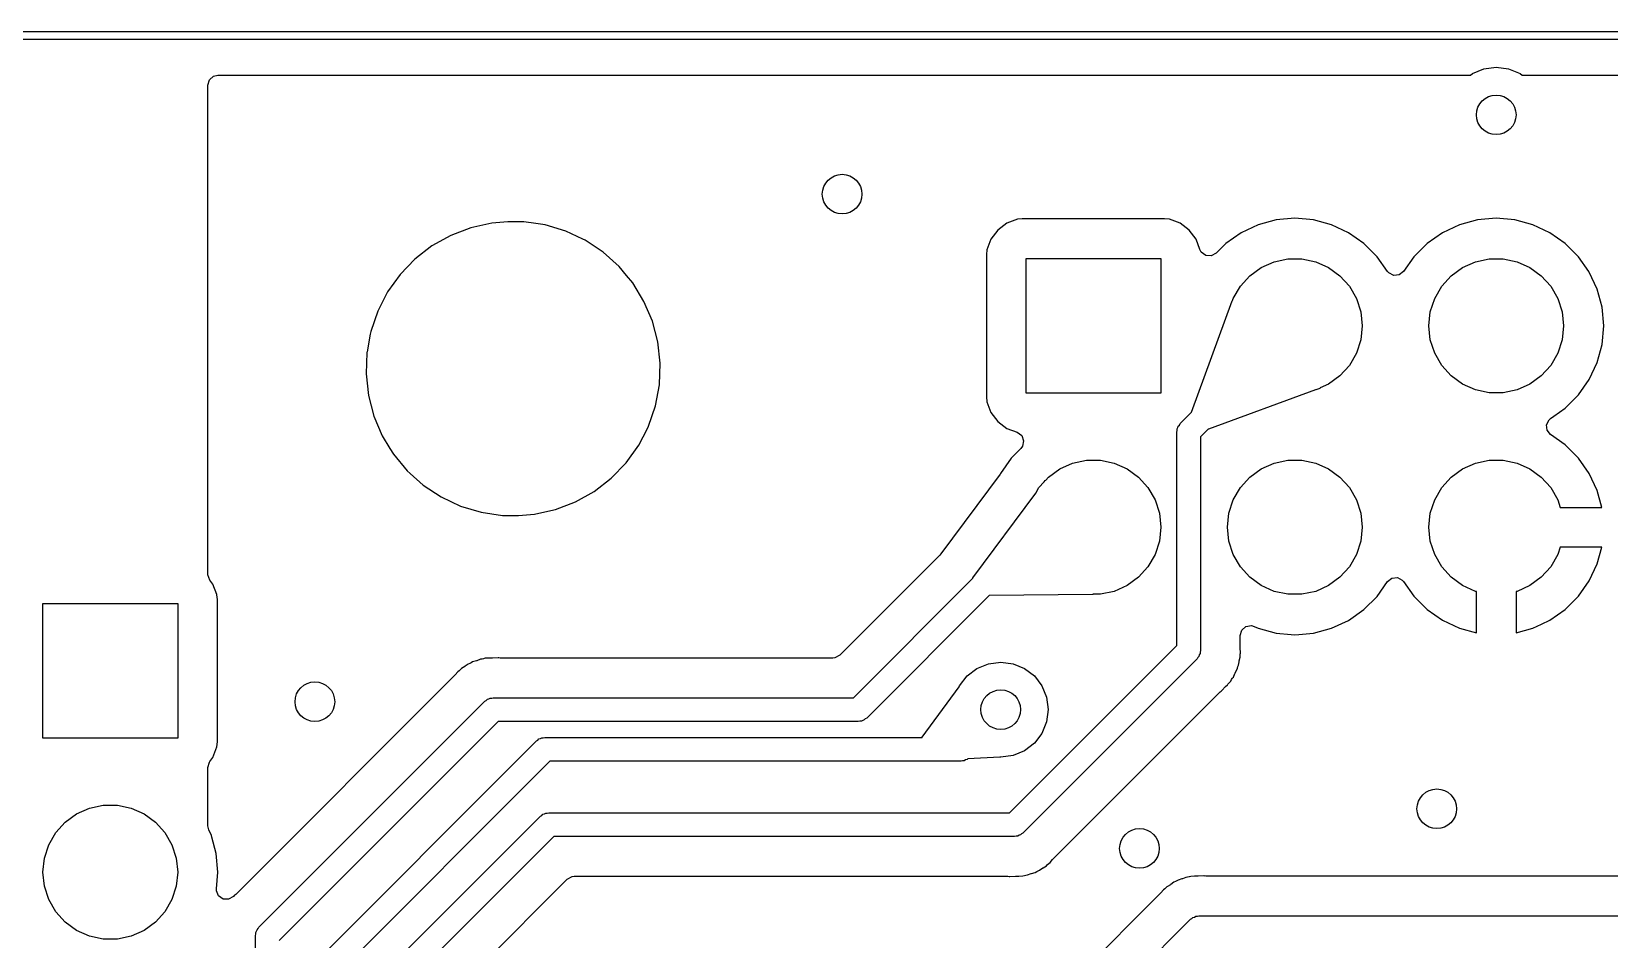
# Model space of a CAD drawing. Extents: x 90 to 175, y -109.5 to -35.9.
# Drawn here: x 108.03 to 127.93, y -47.4 to -35.95 of the extents above; entities that cross this region are included whole.
import ezdxf

# ---------------------------------------------------------------- set-up
doc = ezdxf.new("R2010")
doc.units = 0
doc.layers.add('BLACK', color=7, linetype='CONTINUOUS')

msp = doc.modelspace()

# ---------------------------------------------------------------- linework, layer by layer
at = {"layer": 'BLACK', "linetype": 'CONTINUOUS'}
for p, q in [((90, -35.95), (175, -35.95)), ((174.95, -36.05), (90.05, -36.05)), ((126.344709, -36.420445), (126.5, -36.4)), ((126.5, -36.4), (126.655291, -36.420445)), ((110.25, -36.6245), (110.269685, -36.557461)), ((110.269685, -36.557461), (110.322489, -36.511706)), ((110.322489, -36.511706), (110.374, -36.5005)), ((110.374, -36.5005), (126.173786, -36.5005)), ((126.173786, -36.5005), (126.2, -36.480385)), ((126.2, -36.480385), (126.344709, -36.420445)), ((126.655291, -36.420445), (126.8, -36.480385)), ((126.8, -36.480385), (126.826214, -36.5005)), ((126.826214, -36.5005), (129.423786, -36.5005)), ((110.25, -40.267763), (110.25, -36.6245)), ((113.829831, -38.364325), (113.565453, -38.423217)), ((113.829844, -38.364323), (113.829831, -38.364325)), ((114.032364, -38.3495), (113.829844, -38.364323)), ((114.032369, -38.3495), (114.032364, -38.3495)), ((114.235439, -38.3495), (114.032369, -38.3495)), ((114.387791, -38.371921), (114.235439, -38.3495)), ((114.503428, -38.388939), (114.387791, -38.371921)), ((114.503442, -38.388942), (114.503428, -38.388939)), ((114.762814, -38.466976), (114.503442, -38.388942)), ((120.327664, -38.366206), (120.212455, -38.452452)), ((120.327671, -38.366202), (120.327664, -38.366206)), ((120.462516, -38.315908), (120.327671, -38.366202)), ((120.522123, -38.309501), (120.462516, -38.315908)), ((120.522129, -38.3095), (120.522123, -38.309501)), ((122.317864, -38.3095), (120.522129, -38.3095)), ((122.317873, -38.3095), (122.317864, -38.3095)), ((122.317881, -38.3095), (122.317873, -38.3095)), ((122.317883, -38.309501), (122.317881, -38.3095)), ((122.377483, -38.315908), (122.317883, -38.309501)), ((122.512328, -38.366202), (122.377482, -38.315908)), ((122.377482, -38.315908), (122.377483, -38.315908)), ((122.512335, -38.366206), (122.512328, -38.366202)), ((122.627544, -38.452452), (122.512335, -38.366206)), ((123.496335, -38.386098), (123.282171, -38.485964)), ((123.496344, -38.386094), (123.496335, -38.386098)), ((123.724586, -38.324938), (123.496344, -38.386094)), ((123.724596, -38.324936), (123.724586, -38.324938)), ((123.959999, -38.304341), (123.724596, -38.324936)), ((123.960001, -38.304341), (123.959999, -38.304341)), ((124.195403, -38.324936), (123.960001, -38.304341)), ((124.195413, -38.324938), (124.195403, -38.324936)), ((124.423655, -38.386094), (124.195413, -38.324938)), ((124.423659, -38.386096), (124.423655, -38.386094)), ((124.423663, -38.386097), (124.423659, -38.386096)), ((124.637828, -38.485964), (124.423663, -38.386097)), ((126.036335, -38.386098), (125.822171, -38.485964)), ((126.036344, -38.386094), (126.036335, -38.386098)), ((126.264586, -38.324938), (126.036344, -38.386094)), ((126.264596, -38.324936), (126.264586, -38.324938)), ((126.499999, -38.304341), (126.264596, -38.324936)), ((126.500001, -38.304341), (126.499999, -38.304341)), ((126.735403, -38.324936), (126.500001, -38.304341)), ((126.735413, -38.324938), (126.735403, -38.324936)), ((126.963655, -38.386094), (126.735413, -38.324938)), ((126.963659, -38.386096), (126.963655, -38.386094)), ((126.963663, -38.386097), (126.963659, -38.386096)), ((127.177828, -38.485964), (126.963663, -38.386097)), ((113.312439, -38.519987), (113.076226, -38.652557)), ((113.565446, -38.42322), (113.312439, -38.519987)), ((113.565453, -38.423217), (113.565446, -38.42322)), ((114.762819, -38.466978), (114.762814, -38.466976)), ((114.762824, -38.46698), (114.762819, -38.466978)), ((114.977602, -38.567664), (114.762824, -38.46698)), ((115.008092, -38.581957), (114.977602, -38.567664)), ((115.234002, -38.731418), (115.008092, -38.581957)), ((120.126202, -38.567671), (120.075908, -38.702517)), ((120.126206, -38.567664), (120.126202, -38.567671)), ((120.212452, -38.452455), (120.126206, -38.567664)), ((120.212455, -38.452452), (120.212452, -38.452455)), ((122.627547, -38.452455), (122.627544, -38.452452)), ((122.713793, -38.567664), (122.627547, -38.452455)), ((122.713797, -38.567671), (122.713793, -38.567664)), ((122.76281, -38.699081), (122.713797, -38.567671)), ((123.282169, -38.485965), (123.0886, -38.621503)), ((123.282171, -38.485964), (123.282169, -38.485965)), ((124.63783, -38.485965), (124.637828, -38.485964)), ((124.637834, -38.485967), (124.63783, -38.485965)), ((124.831395, -38.621501), (124.637834, -38.485967)), ((125.822169, -38.485965), (125.628597, -38.621505)), ((125.822171, -38.485964), (125.822169, -38.485965)), ((127.17783, -38.485965), (127.177828, -38.485964)), ((127.177834, -38.485967), (127.17783, -38.485965)), ((127.371395, -38.621501), (127.177834, -38.485967)), ((113.076226, -38.652557), (112.861822, -38.818112)), ((115.43574, -38.912175), (115.234002, -38.731418)), ((120.069501, -38.762116), (120.0695, -38.762135)), ((120.0695, -38.762135), (120.0695, -40.55787)), ((120.075908, -38.702517), (120.069501, -38.762116)), ((122.779725, -38.730058), (122.76281, -38.699081)), ((122.835658, -38.77193), (122.779725, -38.730058)), ((122.90535, -38.776914), (122.835658, -38.77193)), ((122.966673, -38.74343), (122.90535, -38.776914)), ((123.0886, -38.621503), (122.966673, -38.74343)), ((124.831402, -38.621506), (124.831395, -38.621501)), ((124.998494, -38.788597), (124.831402, -38.621506)), ((125.128425, -38.974158), (124.998494, -38.788597)), ((125.461505, -38.788597), (125.331575, -38.974158)), ((125.628597, -38.621505), (125.461505, -38.788597)), ((127.371402, -38.621506), (127.371395, -38.621501)), ((127.538494, -38.788597), (127.371402, -38.621506)), ((127.668425, -38.974158), (127.538494, -38.788597)), ((112.861822, -38.818112), (112.673822, -39.013109)), ((115.435746, -38.91218), (115.43574, -38.912175)), ((115.529615, -39.024977), (115.435746, -38.91218)), ((120.57, -40.51), (120.57, -38.81)), ((120.57, -38.81), (122.27, -38.81)), ((122.27, -38.81), (122.27, -40.51)), ((123.391239, -39.028327), (123.535, -38.923878)), ((123.535, -38.923878), (123.697336, -38.851602)), ((123.697336, -38.851602), (123.871151, -38.814656)), ((123.871151, -38.814656), (124.048849, -38.814656)), ((124.048849, -38.814656), (124.222664, -38.851602)), ((124.222664, -38.851602), (124.385, -38.923878)), ((124.385, -38.923878), (124.528761, -39.028327)), ((125.145145, -38.993454), (125.128425, -38.974158)), ((125.2075, -39.024977), (125.145145, -38.993454)), ((125.331575, -38.974158), (125.276998, -39.017783)), ((125.931239, -39.028327), (126.075, -38.923878)), ((126.075, -38.923878), (126.237336, -38.851602)), ((126.237336, -38.851602), (126.411151, -38.814656)), ((126.411151, -38.814656), (126.588849, -38.814656)), ((126.588849, -38.814656), (126.762664, -38.851602)), ((126.762664, -38.851602), (126.925, -38.923878)), ((126.925, -38.923878), (127.068761, -39.028327)), ((127.674035, -38.982171), (127.668425, -38.974158)), ((127.773903, -39.196337), (127.674035, -38.982171)), ((112.673816, -39.013116), (112.516202, -39.233419)), ((112.673822, -39.013109), (112.673816, -39.013116)), ((115.609018, -39.12039), (115.529615, -39.024977)), ((115.75013, -39.35161), (115.609018, -39.12039)), ((123.183486, -39.314274), (123.272336, -39.160383)), ((123.272336, -39.160383), (123.391239, -39.028327)), ((124.528761, -39.028327), (124.647664, -39.160383)), ((124.647664, -39.160383), (124.736514, -39.314274)), ((125.276998, -39.017783), (125.2075, -39.024977)), ((125.723486, -39.314274), (125.812336, -39.160383)), ((125.812336, -39.160383), (125.931239, -39.028327)), ((127.068761, -39.028327), (127.187664, -39.160383)), ((127.187664, -39.160383), (127.276514, -39.314274)), ((127.835063, -39.424592), (127.773903, -39.196337)), ((112.516199, -39.233424), (112.39235, -39.474309)), ((112.516202, -39.233419), (112.516199, -39.233424)), ((115.856072, -39.600912), (115.75013, -39.35161)), ((122.654433, -40.748999), (123.170501, -39.346137)), ((123.170501, -39.346137), (123.174563, -39.341734)), ((123.174563, -39.341734), (123.183486, -39.314274)), ((124.736514, -39.314274), (124.791425, -39.483275)), ((125.668575, -39.483275), (125.723486, -39.314274)), ((127.276514, -39.314274), (127.331425, -39.483275)), ((112.392343, -39.474327), (112.304884, -39.730685)), ((112.39235, -39.474309), (112.392343, -39.474327)), ((115.924586, -39.862982), (115.856072, -39.600912)), ((124.791425, -39.483275), (124.81, -39.66)), ((125.65, -39.66), (125.668575, -39.483275)), ((127.331425, -39.483275), (127.35, -39.66)), ((127.855659, -39.66), (127.835063, -39.424592)), ((112.29818, -39.76698), (112.257108, -39.989344)), ((112.304881, -39.730699), (112.29818, -39.76698)), ((112.304884, -39.730685), (112.304881, -39.730699)), ((124.81, -39.66), (124.791425, -39.836725)), ((125.668575, -39.836725), (125.65, -39.66)), ((127.35, -39.66), (127.331425, -39.836725)), ((127.835063, -39.895408), (127.855659, -39.66)), ((112.25568, -39.997075), (112.245787, -40.267763)), ((112.255681, -39.997068), (112.25568, -39.997075)), ((112.257108, -39.989344), (112.255681, -39.997068)), ((115.954212, -40.132235), (115.924586, -39.862982)), ((124.791425, -39.836725), (124.736514, -40.005726)), ((125.723486, -40.005726), (125.668575, -39.836725)), ((127.331425, -39.836725), (127.276514, -40.005726)), ((127.773903, -40.123663), (127.835063, -39.895408)), ((115.944319, -40.402933), (115.954212, -40.132235)), ((124.647664, -40.159617), (124.528761, -40.291673)), ((124.736514, -40.005726), (124.647664, -40.159617)), ((125.812336, -40.159617), (125.723486, -40.005726)), ((125.931239, -40.291673), (125.812336, -40.159617)), ((127.187664, -40.159617), (127.068761, -40.291673)), ((127.276514, -40.005726), (127.187664, -40.159617)), ((127.674035, -40.33783), (127.773903, -40.123663)), ((110.25, -42.791176), (110.25, -40.267763)), ((112.245787, -40.267763), (112.275413, -40.537013)), ((124.385, -40.396122), (124.280627, -40.442591)), ((124.528761, -40.291673), (124.385, -40.396122)), ((126.075, -40.396122), (125.931239, -40.291673)), ((126.237336, -40.468398), (126.075, -40.396122)), ((126.925, -40.396122), (126.762664, -40.468398)), ((127.068761, -40.291673), (126.925, -40.396122)), ((127.538495, -40.531401), (127.674035, -40.33783)), ((112.275413, -40.537013), (112.275415, -40.537024)), ((112.275415, -40.537024), (112.343926, -40.799082)), ((115.895118, -40.669305), (115.944319, -40.402933)), ((120.0695, -40.55787), (120.069501, -40.557876)), ((120.069501, -40.557876), (120.075908, -40.617483)), ((122.27, -40.51), (120.57, -40.51)), ((124.222237, -40.468488), (122.871006, -40.965564)), ((124.222664, -40.468398), (124.222237, -40.468488)), ((124.22352, -40.468016), (124.222664, -40.468398)), ((124.273861, -40.449498), (124.22352, -40.468016)), ((124.274288, -40.449331), (124.273861, -40.449498)), ((124.280627, -40.443006), (124.274288, -40.449331)), ((124.280627, -40.442591), (124.280627, -40.443006)), ((126.411151, -40.505344), (126.237336, -40.468398)), ((126.588849, -40.505344), (126.411151, -40.505344)), ((126.762664, -40.468398), (126.588849, -40.505344)), ((127.371401, -40.698495), (127.538495, -40.531401)), ((115.807656, -40.925675), (115.895118, -40.669305)), ((120.075908, -40.617483), (120.126202, -40.752328)), ((120.126202, -40.752328), (120.126206, -40.752335)), ((120.126206, -40.752335), (120.212452, -40.867544)), ((122.513934, -40.893934), (122.654044, -40.753823)), ((122.653716, -40.753032), (122.654433, -40.748999)), ((122.654044, -40.753823), (122.653716, -40.753032)), ((127.227748, -40.799082), (127.371401, -40.698495)), ((112.343926, -40.799082), (112.343928, -40.799088)), ((112.343928, -40.799088), (112.44987, -41.04839)), ((115.683799, -41.166579), (115.793198, -40.953797)), ((115.793198, -40.953797), (115.807649, -40.92569)), ((115.807649, -40.92569), (115.807651, -40.925684)), ((115.807651, -40.925684), (115.807656, -40.925675)), ((120.212452, -40.867544), (120.212455, -40.867547)), ((120.212455, -40.867547), (120.327664, -40.953793)), ((120.327664, -40.953793), (120.327671, -40.953797)), ((120.327671, -40.953797), (120.459081, -41.00281)), ((122.47, -41), (122.475111, -40.980925)), ((122.475111, -40.961177), (122.484984, -40.944074)), ((122.475111, -40.980925), (122.475111, -40.961177)), ((122.484984, -40.944074), (122.490096, -40.925)), ((122.490096, -40.925), (122.50406, -40.911035)), ((122.50406, -40.911035), (122.513934, -40.893934)), ((122.866739, -40.965392), (122.77, -41.062132)), ((122.871006, -40.965564), (122.866739, -40.965392)), ((127.134588, -40.907804), (127.16611, -40.845449)), ((127.14178, -40.977302), (127.134588, -40.907804)), ((127.185405, -41.031879), (127.14178, -40.977302)), ((127.16611, -40.845449), (127.185406, -40.82873)), ((127.185406, -40.82873), (127.227748, -40.799082)), ((112.44987, -41.04839), (112.546469, -41.206673)), ((115.526186, -41.386881), (115.683799, -41.166579)), ((120.459081, -41.00281), (120.515015, -41.044681)), ((120.52458, -41.178418), (120.50343, -41.206673)), ((120.515015, -41.044681), (120.539432, -41.110145)), ((120.539432, -41.110145), (120.52458, -41.178418)), ((122.47, -43.692868), (122.47, -41)), ((122.77, -41.062132), (122.77, -43.755)), ((127.371078, -41.16189), (127.185405, -41.031879)), ((127.538108, -41.32892), (127.371078, -41.16189)), ((112.546469, -41.206673), (112.590979, -41.279605)), ((112.590979, -41.279605), (112.590986, -41.279615)), ((112.590986, -41.279615), (112.764253, -41.487819)), ((115.338177, -41.581888), (115.526186, -41.386881)), ((120.381503, -41.3286), (120.245958, -41.52218)), ((120.50343, -41.206673), (120.381503, -41.3286)), ((120.995, -41.463878), (121.157336, -41.391602)), ((121.157336, -41.391602), (121.331151, -41.354656)), ((121.331151, -41.354656), (121.508849, -41.354656)), ((121.508849, -41.354656), (121.682664, -41.391602)), ((121.682664, -41.391602), (121.845, -41.463878)), ((123.535, -41.463878), (123.697336, -41.391602)), ((123.697336, -41.391602), (123.871151, -41.354656)), ((123.871151, -41.354656), (124.048849, -41.354656)), ((124.048849, -41.354656), (124.222664, -41.391602)), ((124.222664, -41.391602), (124.385, -41.463878)), ((126.075, -41.463878), (126.237336, -41.391602)), ((126.237336, -41.391602), (126.411151, -41.354656)), ((126.411151, -41.354656), (126.588849, -41.354656)), ((126.588849, -41.354656), (126.762664, -41.391602)), ((126.762664, -41.391602), (126.925, -41.463878)), ((127.538113, -41.328926), (127.538108, -41.32892)), ((127.673599, -41.52242), (127.538113, -41.328926)), ((112.764253, -41.487819), (112.764259, -41.487824)), ((112.764259, -41.487824), (112.802593, -41.522171)), ((112.802593, -41.522171), (112.965998, -41.668582)), ((115.123777, -41.747441), (115.338177, -41.581888)), ((120.241411, -41.529246), (119.494641, -42.536754)), ((120.24529, -41.523337), (120.241411, -41.529246)), ((120.245958, -41.52218), (120.24529, -41.523337)), ((120.817339, -41.605976), (120.851239, -41.568327)), ((120.851239, -41.568327), (120.995, -41.463878)), ((121.845, -41.463878), (121.988761, -41.568327)), ((121.988761, -41.568327), (122.107664, -41.700383)), ((123.272336, -41.700383), (123.391239, -41.568327)), ((123.391239, -41.568327), (123.535, -41.463878)), ((124.385, -41.463878), (124.528761, -41.568327)), ((124.528761, -41.568327), (124.647664, -41.700383)), ((125.812336, -41.700383), (125.931239, -41.568327)), ((125.931239, -41.568327), (126.075, -41.463878)), ((126.925, -41.463878), (127.068761, -41.568327)), ((127.068761, -41.568327), (127.187664, -41.700383)), ((127.6736, -41.522422), (127.673599, -41.52242)), ((127.773429, -41.736507), (127.6736, -41.522422)), ((112.965998, -41.668582), (113.19191, -41.818044)), ((114.887558, -41.880014), (115.123777, -41.747441)), ((119.899303, -42.839715), (120.692002, -41.770241)), ((120.692002, -41.770241), (120.732336, -41.700383)), ((120.732336, -41.700383), (120.797076, -41.628481)), ((120.797076, -41.628481), (120.810891, -41.609843)), ((120.810891, -41.609843), (120.817339, -41.605976)), ((122.107664, -41.700383), (122.196514, -41.854274)), ((123.183486, -41.854274), (123.272336, -41.700383)), ((124.647664, -41.700383), (124.736514, -41.854274)), ((125.723486, -41.854274), (125.812336, -41.700383)), ((127.187664, -41.700383), (127.276514, -41.854274)), ((127.773432, -41.736513), (127.773429, -41.736507)), ((127.830635, -41.949999), (127.773432, -41.736513)), ((113.19191, -41.818044), (113.437176, -41.93302)), ((113.437176, -41.93302), (113.437183, -41.933022)), ((113.437183, -41.933022), (113.437185, -41.933023)), ((113.437185, -41.933023), (113.696557, -42.011057)), ((114.499066, -42.006961), (114.634546, -41.976782)), ((114.634546, -41.976782), (114.634548, -41.976781)), ((114.634548, -41.976781), (114.634553, -41.97678)), ((114.634553, -41.97678), (114.887558, -41.880014)), ((122.196514, -41.854274), (122.251425, -42.023275)), ((123.128575, -42.023275), (123.183486, -41.854274)), ((124.736514, -41.854274), (124.791425, -42.023275)), ((125.668575, -42.023275), (125.723486, -41.854274)), ((127.276514, -41.854274), (127.307617, -41.95)), ((127.307617, -41.95), (127.830636, -41.95)), ((127.830636, -41.95), (127.830635, -41.949999)), ((113.696557, -42.011057), (113.696564, -42.011058)), ((113.696564, -42.011058), (113.696569, -42.01106)), ((113.696569, -42.01106), (113.964561, -42.0505)), ((113.964561, -42.0505), (113.964566, -42.0505)), ((113.964566, -42.0505), (114.167636, -42.0505)), ((114.167636, -42.0505), (114.219133, -42.04673)), ((114.219133, -42.04673), (114.370156, -42.035677)), ((114.370156, -42.035677), (114.499066, -42.006961)), ((122.251425, -42.023275), (122.27, -42.2)), ((123.11, -42.2), (123.128575, -42.023275)), ((124.791425, -42.023275), (124.81, -42.2)), ((125.65, -42.2), (125.668575, -42.023275)), ((122.251425, -42.376725), (122.196514, -42.545726)), ((122.27, -42.2), (122.251425, -42.376725)), ((123.128575, -42.376725), (123.11, -42.2)), ((123.183486, -42.545726), (123.128575, -42.376725)), ((124.791425, -42.376725), (124.736514, -42.545726)), ((124.81, -42.2), (124.791425, -42.376725)), ((125.668575, -42.376725), (125.65, -42.2)), ((125.723486, -42.545726), (125.668575, -42.376725)), ((119.482703, -42.550597), (118.220121, -43.813181)), ((119.494641, -42.536754), (119.482703, -42.550597)), ((122.196514, -42.545726), (122.107664, -42.699617)), ((123.272336, -42.699617), (123.183486, -42.545726)), ((124.736514, -42.545726), (124.647664, -42.699617)), ((125.812336, -42.699617), (125.723486, -42.545726)), ((127.276514, -42.545726), (127.187664, -42.699617)), ((127.307617, -42.45), (127.276514, -42.545726)), ((127.830636, -42.45), (127.307617, -42.45)), ((127.773432, -42.663486), (127.830636, -42.45)), ((122.107664, -42.699617), (121.988761, -42.831673)), ((123.391239, -42.831673), (123.272336, -42.699617)), ((124.647664, -42.699617), (124.528761, -42.831673)), ((125.931239, -42.831673), (125.812336, -42.699617)), ((127.187664, -42.699617), (127.068761, -42.831673)), ((127.6736, -42.877578), (127.773429, -42.663492)), ((127.773429, -42.663492), (127.773432, -42.663486)), ((110.250316, -42.800022), (110.25, -42.791176)), ((110.274733, -42.865486), (110.250316, -42.800022)), ((110.313793, -42.917665), (110.274733, -42.865486)), ((110.313797, -42.917671), (110.313793, -42.917665)), ((110.362198, -43.047442), (110.313797, -42.917671)), ((118.391116, -44.35), (119.898269, -42.842846)), ((119.898269, -42.842846), (119.899303, -42.839715)), ((121.845, -42.936122), (121.682664, -43.008398)), ((121.988761, -42.831673), (121.845, -42.936122)), ((123.535, -42.936122), (123.391239, -42.831673)), ((123.697336, -43.008398), (123.535, -42.936122)), ((124.385, -42.936122), (124.222664, -43.008398)), ((124.528761, -42.831673), (124.385, -42.936122)), ((124.998495, -43.071401), (125.12873, -42.885405)), ((125.12873, -42.885405), (125.183307, -42.841781)), ((125.183307, -42.841781), (125.252805, -42.834587)), ((125.252805, -42.834587), (125.31516, -42.86611)), ((125.31516, -42.86611), (125.331879, -42.885405)), ((125.331879, -42.885405), (125.46189, -43.071078)), ((126.075, -42.936122), (125.931239, -42.831673)), ((126.237336, -43.008398), (126.075, -42.936122)), ((126.925, -42.936122), (126.762664, -43.008398)), ((127.068761, -42.831673), (126.925, -42.936122)), ((127.538105, -43.071082), (127.6736, -42.877578)), ((108.17, -44.86), (108.17, -43.16)), ((108.17, -43.16), (109.87, -43.16)), ((109.87, -43.16), (109.87, -44.86)), ((110.364091, -43.052517), (110.362198, -43.047442)), ((110.370499, -43.112128), (110.364091, -43.052517)), ((110.3705, -44.907873), (110.370499, -43.112128)), ((120.106868, -43.058511), (118.559314, -44.606066)), ((120.110326, -43.059913), (120.106868, -43.058511)), ((121.408398, -43.050087), (120.110326, -43.059913)), ((121.416575, -43.046667), (121.408398, -43.050087)), ((121.417124, -43.045344), (121.416575, -43.046667)), ((121.508849, -43.045344), (121.417124, -43.045344)), ((121.682664, -43.008398), (121.508849, -43.045344)), ((123.871151, -43.045344), (123.697336, -43.008398)), ((124.048849, -43.045344), (123.871151, -43.045344)), ((124.222664, -43.008398), (124.048849, -43.045344)), ((124.831401, -43.238495), (124.998495, -43.071401)), ((125.46189, -43.071078), (125.628917, -43.238105)), ((126.25, -43.011089), (126.237336, -43.008398)), ((126.25, -43.530634), (126.25, -43.011089)), ((126.762664, -43.008398), (126.75, -43.011089)), ((126.75, -43.011089), (126.75, -43.530633)), ((127.371082, -43.238105), (127.538105, -43.071082)), ((124.423663, -43.473903), (124.63783, -43.374035)), ((124.63783, -43.374035), (124.831401, -43.238495)), ((125.628917, -43.238105), (125.822421, -43.3736)), ((125.822421, -43.3736), (126.036507, -43.473429)), ((127.071177, -43.423215), (127.177578, -43.3736)), ((127.177578, -43.3736), (127.371082, -43.238105)), ((123.2705, -43.563234), (123.290185, -43.496195)), ((123.2705, -43.721392), (123.2705, -43.563234)), ((123.290185, -43.496195), (123.342989, -43.45044)), ((123.342989, -43.45044), (123.412147, -43.440496)), ((123.412147, -43.440496), (123.446902, -43.450851)), ((123.446902, -43.450851), (123.496337, -43.473903)), ((123.496337, -43.473903), (123.724592, -43.535063)), ((123.724592, -43.535063), (123.911709, -43.551434)), ((123.911709, -43.551434), (123.959999, -43.555659)), ((123.959999, -43.555659), (123.96, -43.555659)), ((123.96, -43.555659), (123.960001, -43.555659)), ((123.960001, -43.555659), (124.008291, -43.551434)), ((124.008291, -43.551434), (124.195408, -43.535063)), ((124.195408, -43.535063), (124.423663, -43.473903)), ((126.036507, -43.473429), (126.036516, -43.473433)), ((126.036516, -43.473433), (126.25, -43.530634)), ((126.75, -43.530633), (126.963483, -43.473433)), ((126.963483, -43.473433), (126.963492, -43.473429)), ((126.963492, -43.473429), (127.071177, -43.423215)), ((120.362868, -45.8), (122.47, -43.692868)), ((122.77, -43.755), (122.764889, -43.774074)), ((122.764889, -43.774074), (122.764889, -43.793823)), ((123.270775, -43.72723), (123.2705, -43.721392)), ((123.275347, -43.775595), (123.270775, -43.72723)), ((123.272348, -43.794527), (123.275347, -43.775595)), ((113.448136, -43.981917), (113.433124, -43.996929)), ((113.489942, -43.957193), (113.448136, -43.981917)), ((113.494824, -43.953986), (113.489942, -43.957193)), ((113.534124, -43.925433), (113.494824, -43.953986)), ((113.55386, -43.917619), (113.534124, -43.925433)), ((113.571325, -43.909063), (113.55386, -43.917619)), ((113.589601, -43.898254), (113.571325, -43.909063)), ((113.636255, -43.8847), (113.589601, -43.898254)), ((113.641781, -43.882808), (113.636255, -43.8847)), ((113.68694, -43.864929), (113.641781, -43.882808)), ((113.686942, -43.864929), (113.68694, -43.864929)), ((113.707996, -43.862269), (113.686942, -43.864929)), ((113.72704, -43.858325), (113.707996, -43.862269)), ((113.732873, -43.85663), (113.72704, -43.858325)), ((113.747433, -43.852401), (113.732873, -43.85663)), ((113.795986, -43.850875), (113.747433, -43.852401)), ((113.801804, -43.850417), (113.795986, -43.850875)), ((113.80906, -43.849501), (113.801804, -43.850417)), ((113.809071, -43.8495), (113.80906, -43.849501)), ((113.809075, -43.8495), (113.809071, -43.8495)), ((113.839783, -43.8495), (113.809075, -43.8495)), ((113.911706, -43.847239), (113.839783, -43.8495)), ((113.919473, -43.847974), (113.911706, -43.847239)), ((113.919495, -43.847732), (113.919473, -43.847974)), ((113.935506, -43.8495), (113.919495, -43.847732)), ((118.13244, -43.8495), (113.935506, -43.8495)), ((118.158798, -43.846666), (118.13244, -43.8495)), ((118.220121, -43.813181), (118.158798, -43.846666)), ((119.825736, -44.075736), (119.95, -43.980385)), ((119.95, -43.980385), (120.094709, -43.920445)), ((120.094709, -43.920445), (120.25, -43.9)), ((120.25, -43.9), (120.405291, -43.920445)), ((120.405291, -43.920445), (120.55, -43.980385)), ((122.726066, -43.861066), (120.531066, -46.056066)), ((120.55, -43.980385), (120.674264, -44.075736)), ((122.735939, -43.843964), (122.726066, -43.861066)), ((122.749904, -43.83), (122.735939, -43.843964)), ((122.755015, -43.810925), (122.749904, -43.83)), ((122.764889, -43.793823), (122.755015, -43.810925)), ((123.229627, -43.996368), (123.234904, -43.975808)), ((123.234904, -43.975808), (123.241206, -43.957403)), ((123.241206, -43.957403), (123.249636, -43.937926)), ((123.249636, -43.937926), (123.255919, -43.898254)), ((123.255919, -43.898254), (123.257235, -43.889945)), ((123.257235, -43.889945), (123.258417, -43.884234)), ((123.258417, -43.884234), (123.2705, -43.837177)), ((123.2705, -43.815955), (123.272027, -43.796555)), ((123.2705, -43.837177), (123.2705, -43.815955)), ((123.272027, -43.796555), (123.272348, -43.794527)), ((113.366262, -44.063791), (110.600483, -46.829569)), ((113.370194, -44.05947), (113.366262, -44.063791)), ((113.401165, -44.022034), (113.370194, -44.05947)), ((113.401167, -44.022032), (113.401165, -44.022034)), ((113.418336, -44.009558), (113.401167, -44.022032)), ((113.433124, -43.996929), (113.418336, -44.009558)), ((119.730385, -44.2), (119.825736, -44.075736)), ((120.674264, -44.075736), (120.769615, -44.2)), ((123.108911, -44.186034), (123.113403, -44.180241)), ((123.113403, -44.180241), (123.117193, -44.175805)), ((123.117193, -44.175805), (123.13378, -44.158142)), ((123.13378, -44.158142), (123.150448, -44.140393)), ((123.150448, -44.140393), (123.16067, -44.121796)), ((123.16067, -44.121796), (123.171355, -44.105531)), ((123.171355, -44.105531), (123.175064, -44.10075)), ((123.175064, -44.10075), (123.184363, -44.088763)), ((123.184363, -44.088763), (123.203652, -44.044187)), ((123.203652, -44.044187), (123.206224, -44.038936)), ((123.206224, -44.038936), (123.21218, -44.028102)), ((123.21218, -44.028102), (123.229627, -43.996368)), ((113.761035, -44.38406), (113.775, -44.370096)), ((113.775, -44.370096), (113.794074, -44.364984)), ((113.794074, -44.364984), (113.811177, -44.355111)), ((113.811177, -44.355111), (113.830925, -44.355111)), ((113.830925, -44.355111), (113.85, -44.35)), ((113.85, -44.35), (118.391116, -44.35)), ((119.259376, -44.846909), (119.725095, -44.212769)), ((119.725095, -44.212769), (119.730385, -44.2)), ((120.769615, -44.2), (120.829555, -44.344709)), ((120.829555, -44.344709), (120.85, -44.5)), ((120.908723, -46.386221), (123.019511, -44.275432)), ((123.019511, -44.275432), (123.032086, -44.265359)), ((123.031931, -44.265172), (123.037933, -44.260205)), ((123.032086, -44.265359), (123.031931, -44.265172)), ((123.037933, -44.260205), (123.03794, -44.260202)), ((123.03794, -44.260202), (123.087205, -44.207739)), ((123.087205, -44.207739), (123.108911, -44.186034)), ((110.893934, -47.243934), (113.743934, -44.393934)), ((113.743934, -44.393934), (113.761035, -44.38406)), ((120.85, -44.5), (120.829555, -44.655291)), ((113.912132, -44.65), (111.15, -47.412132)), ((118.453248, -44.65), (113.912132, -44.65)), ((118.472323, -44.644889), (118.453248, -44.65)), ((118.492071, -44.644889), (118.472323, -44.644889)), ((118.509173, -44.635015), (118.492071, -44.644889)), ((118.528248, -44.629904), (118.509173, -44.635015)), ((118.542212, -44.615939), (118.528248, -44.629904)), ((118.559314, -44.606066), (118.542212, -44.615939)), ((120.829555, -44.655291), (120.769615, -44.8)), ((109.87, -44.86), (108.17, -44.86)), ((110.313796, -45.102331), (110.364091, -44.967483)), ((110.364091, -44.967483), (110.3705, -44.907873)), ((111.393934, -47.893934), (114.393934, -44.893934)), ((114.393934, -44.893934), (114.411035, -44.88406)), ((114.411035, -44.88406), (114.425, -44.870096)), ((114.425, -44.870096), (114.444074, -44.864984)), ((114.444074, -44.864984), (114.461177, -44.855111)), ((114.461177, -44.855111), (114.480925, -44.855111)), ((114.480925, -44.855111), (114.5, -44.85)), ((114.5, -44.85), (119.258363, -44.85)), ((119.258363, -44.85), (119.259376, -44.846909)), ((120.674264, -44.924264), (120.55, -45.019615)), ((120.769615, -44.8), (120.674264, -44.924264)), ((110.25, -45.228822), (110.269685, -45.161783)), ((110.269685, -45.161783), (110.274724, -45.154524)), ((110.274724, -45.154524), (110.313796, -45.102331)), ((114.562132, -45.15), (111.65, -48.062132)), ((119.75, -45.15), (114.562132, -45.15)), ((119.769075, -45.144889), (119.75, -45.15)), ((119.788823, -45.144889), (119.769075, -45.144889)), ((119.805925, -45.135015), (119.788823, -45.144889)), ((119.825, -45.129904), (119.805925, -45.135015)), ((119.833953, -45.12095), (119.825, -45.129904)), ((120.238906, -45.100558), (119.833953, -45.12095)), ((120.242418, -45.099001), (120.238906, -45.100558)), ((120.25, -45.1), (120.242418, -45.099001)), ((120.405291, -45.079555), (120.25, -45.1)), ((120.55, -45.019615), (120.405291, -45.079555)), ((110.25, -45.964696), (110.25, -45.228822)), ((108.595, -45.813878), (108.757336, -45.741602)), ((108.757336, -45.741602), (108.931151, -45.704656)), ((108.931151, -45.704656), (109.108849, -45.704656)), ((109.108849, -45.704656), (109.282664, -45.741602)), ((109.282664, -45.741602), (109.445, -45.813878)), ((108.332336, -46.050383), (108.451239, -45.918327)), ((108.451239, -45.918327), (108.595, -45.813878)), ((109.445, -45.813878), (109.588761, -45.918327)), ((109.588761, -45.918327), (109.707664, -46.050383)), ((110.261618, -46.0171), (110.25, -45.964696)), ((111.893934, -48.393934), (114.443934, -45.843934)), ((114.443934, -45.843934), (114.461035, -45.83406)), ((114.461035, -45.83406), (114.475, -45.820096)), ((114.475, -45.820096), (114.494074, -45.814984)), ((114.494074, -45.814984), (114.511177, -45.805111)), ((114.511177, -45.805111), (114.530925, -45.805111)), ((114.530925, -45.805111), (114.55, -45.8)), ((114.55, -45.8), (120.362868, -45.8)), ((108.243486, -46.204274), (108.332336, -46.050383)), ((109.707664, -46.050383), (109.796514, -46.204274)), ((110.2939, -46.08633), (110.261618, -46.0171)), ((110.293905, -46.086344), (110.2939, -46.08633)), ((110.3001, -46.109464), (110.293905, -46.086344)), ((110.355063, -46.314592), (110.3001, -46.109464)), ((114.612132, -46.1), (112.15, -48.562132)), ((120.425, -46.1), (114.612132, -46.1)), ((120.444075, -46.094889), (120.425, -46.1)), ((120.463823, -46.094889), (120.444075, -46.094889)), ((120.480925, -46.085015), (120.463823, -46.094889)), ((120.5, -46.079904), (120.480925, -46.085015)), ((120.513964, -46.065939), (120.5, -46.079904)), ((120.531066, -46.056066), (120.513964, -46.065939)), ((108.188575, -46.373275), (108.243486, -46.204274)), ((109.796514, -46.204274), (109.851425, -46.373275)), ((110.375659, -46.55), (110.355063, -46.314592)), ((108.17, -46.55), (108.188575, -46.373275)), ((108.188575, -46.726725), (108.17, -46.55)), ((109.851425, -46.373275), (109.87, -46.55)), ((109.87, -46.55), (109.851425, -46.726725)), ((110.357221, -46.760741), (110.375659, -46.55)), ((120.588058, -46.585071), (120.633235, -46.567183)), ((120.633235, -46.567183), (120.638735, -46.5653)), ((120.638735, -46.5653), (120.685398, -46.551744)), ((120.685398, -46.551744), (120.703665, -46.540939)), ((120.703665, -46.540939), (120.721136, -46.53238)), ((120.721136, -46.53238), (120.740871, -46.524568)), ((120.740871, -46.524568), (120.780177, -46.49601)), ((120.780177, -46.49601), (120.785043, -46.492813)), ((120.785043, -46.492813), (120.826865, -46.468081)), ((120.826865, -46.468081), (120.84187, -46.453075)), ((120.84187, -46.453075), (120.856668, -46.440436)), ((120.856668, -46.440436), (120.873837, -46.427963)), ((120.873837, -46.427963), (120.904809, -46.390522)), ((120.904809, -46.390522), (120.908723, -46.386221)), ((108.243486, -46.895726), (108.188575, -46.726725)), ((109.851425, -46.726725), (109.796514, -46.895726)), ((110.357403, -46.784263), (110.357221, -46.760741)), ((113.699627, -47.720318), (114.783127, -46.636819)), ((114.783127, -46.636819), (114.84445, -46.603334)), ((114.84445, -46.603334), (114.870808, -46.6005)), ((114.870808, -46.6005), (120.339495, -46.6005)), ((120.339495, -46.6005), (120.355505, -46.602267)), ((120.355505, -46.602267), (120.355528, -46.602026)), ((120.355528, -46.602026), (120.363289, -46.602758)), ((120.363289, -46.602758), (120.363296, -46.60276)), ((120.363296, -46.60276), (120.435203, -46.6005)), ((120.435203, -46.6005), (120.465925, -46.6005)), ((120.465925, -46.6005), (120.47319, -46.599581)), ((120.47319, -46.599581), (120.479016, -46.599122)), ((120.479016, -46.599122), (120.527569, -46.597597)), ((120.527569, -46.597597), (120.547956, -46.591673)), ((120.547956, -46.591673), (120.566996, -46.587731)), ((120.566996, -46.587731), (120.588058, -46.585071)), ((122.318336, -46.759558), (122.301167, -46.772032)), ((122.333124, -46.746929), (122.318336, -46.759558)), ((122.344861, -46.735191), (122.333124, -46.746929)), ((122.352467, -46.729355), (122.344861, -46.735191)), ((122.389942, -46.707193), (122.352467, -46.729355)), ((122.394824, -46.703986), (122.389942, -46.707193)), ((122.434124, -46.675433), (122.394824, -46.703986)), ((122.45386, -46.667619), (122.434124, -46.675433)), ((122.471325, -46.659063), (122.45386, -46.667619)), ((122.489601, -46.648254), (122.471325, -46.659063)), ((122.536255, -46.6347), (122.489601, -46.648254)), ((122.541781, -46.632808), (122.536255, -46.6347)), ((122.58694, -46.614929), (122.541781, -46.632808)), ((122.586942, -46.614929), (122.58694, -46.614929)), ((122.607996, -46.612269), (122.586942, -46.614929)), ((122.62704, -46.608325), (122.607996, -46.612269)), ((122.632873, -46.60663), (122.62704, -46.608325)), ((122.647433, -46.602401), (122.632873, -46.60663)), ((122.695986, -46.600875), (122.647433, -46.602401)), ((122.701804, -46.600417), (122.695986, -46.600875)), ((122.70906, -46.599501), (122.701804, -46.600417)), ((122.709071, -46.5995), (122.70906, -46.599501)), ((122.709075, -46.5995), (122.709071, -46.5995)), ((122.739783, -46.5995), (122.709075, -46.5995)), ((122.811706, -46.597239), (122.739783, -46.5995)), ((122.819473, -46.597974), (122.811706, -46.597239)), ((122.819495, -46.597732), (122.819473, -46.597974)), ((122.835506, -46.5995), (122.819495, -46.597732)), ((130.246202, -46.5995), (122.835506, -46.5995)), ((108.332336, -47.049617), (108.243486, -46.895726)), ((109.796514, -46.895726), (109.707664, -47.049617)), ((110.383863, -46.848929), (110.357403, -46.784263)), ((110.441083, -46.889024), (110.383863, -46.848929)), ((110.510897, -46.891819), (110.441083, -46.889024)), ((110.571139, -46.856426), (110.510897, -46.891819)), ((110.582057, -46.8448), (110.571139, -46.856426)), ((110.588065, -46.83983), (110.582057, -46.8448)), ((110.600483, -46.829569), (110.58791, -46.839643)), ((110.58791, -46.839643), (110.588065, -46.83983)), ((122.266262, -46.813791), (120.839176, -48.240876)), ((122.270194, -46.80947), (122.266262, -46.813791)), ((122.301165, -46.772034), (122.270194, -46.80947)), ((122.301167, -46.772032), (122.301165, -46.772034)), ((108.451239, -47.181673), (108.332336, -47.049617)), ((109.707664, -47.049617), (109.588761, -47.181673)), ((121.097891, -48.689976), (122.643934, -47.143934)), ((122.643934, -47.143934), (122.661035, -47.13406)), ((122.661035, -47.13406), (122.675, -47.120096)), ((122.675, -47.120096), (122.694074, -47.114984)), ((122.694074, -47.114984), (122.711177, -47.105111)), ((122.711177, -47.105111), (122.730925, -47.105111)), ((122.730925, -47.105111), (122.75, -47.1)), ((122.75, -47.1), (156.25, -47.1)), ((108.595, -47.286122), (108.451239, -47.181673)), ((108.757336, -47.358398), (108.595, -47.286122)), ((108.931151, -47.395344), (108.757336, -47.358398)), ((109.282664, -47.358398), (109.108849, -47.395344)), ((109.445, -47.286122), (109.282664, -47.358398)), ((109.588761, -47.181673), (109.445, -47.286122)), ((110.85, -47.35), (110.855111, -47.330925)), ((110.85, -56.437868), (110.85, -47.35)), ((110.855111, -47.311177), (110.864984, -47.294074)), ((110.855111, -47.330925), (110.855111, -47.311177)), ((110.864984, -47.294074), (110.870096, -47.275)), ((110.870096, -47.275), (110.88406, -47.261035)), ((110.88406, -47.261035), (110.893934, -47.243934)), ((109.108849, -47.395344), (108.931151, -47.395344))]:
    msp.add_line(p, q, dxfattribs=at)
at = {"layer": 'BLACK'}
for centre in [(126.5, -37), (118.25, -38), (111.6, -44.4), (120.25, -44.5), (125.75, -45.75), (122, -46.25)]:
    msp.add_circle(centre, 0.25, dxfattribs=at)

doc.saveas('drawing.dxf')
